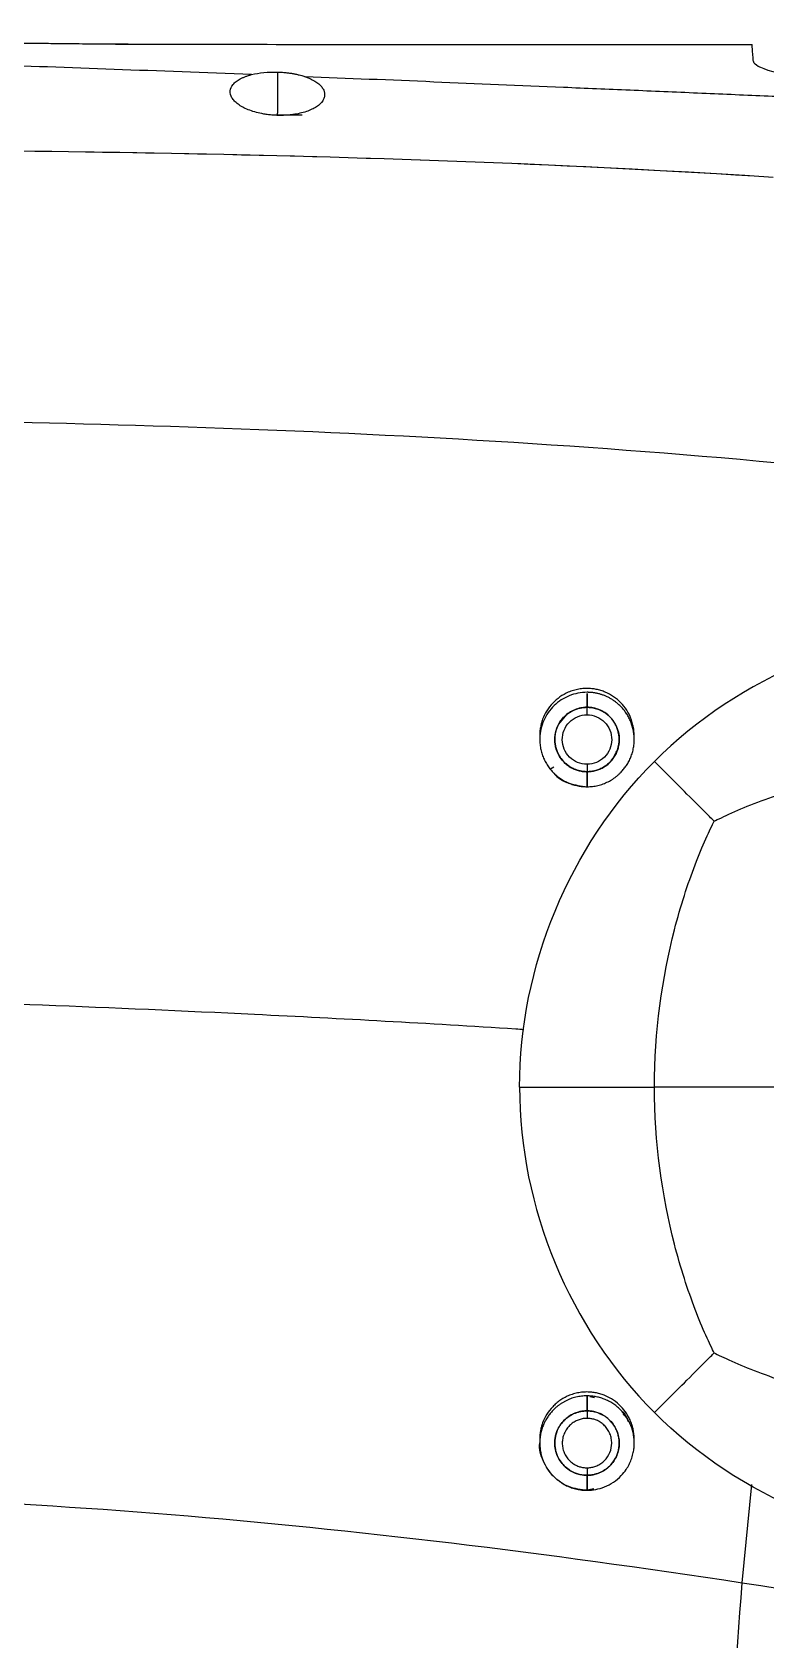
# Model space of a CAD drawing. Header units: millimetres. Extents: x 0 to 1189, y 0 to 841.
# Drawn here: x 565.5 to 589.9, y 611.4 to 665 of the extents above; entities that cross this region are included whole.
import ezdxf

# ---------------------------------------------------------------- set-up
doc = ezdxf.new("R2010")
doc.units = ezdxf.units.MM

msp = doc.modelspace()

# ---------------------------------------------------------------- linework, layer by layer
at = {"color": 7, "linetype": 'Continuous', "lineweight": 25}
for p, q in [((568.629, 664.646), (568.66, 664.646)), ((573.64, 662.282), (573.517, 662.282)), ((573.64, 662.255), (573.64, 662.348)), ((573.64, 662.282), (573.64, 662.273)), ((573.64, 662.282), (573.64, 662.273)), ((583.967, 642.522), (583.967, 642.978)), ((583.967, 642.978), (583.967, 642.522)), ((583.087, 642.021), (583.304, 642.294)), ((583.967, 642.272), (583.967, 642.522)), ((583.059, 642.024), (583.059, 642.024)), ((584.784, 641.564), (584.784, 641.564)), ((584.903, 641.976), (584.903, 641.976)), ((582.892, 641.447), (582.892, 641.447)), ((583.146, 641.532), (583.146, 641.532)), ((583.236, 641.064), (583.236, 641.064)), ((584.779, 641.303), (584.779, 641.303)), ((582.865, 640.523), (582.752, 640.457)), ((583.967, 640.622), (583.967, 640.372)), ((583.967, 639.872), (583.967, 640.372)), ((583.967, 640.372), (583.967, 639.872)), ((584.09, 640.38), (583.968, 640.365)), ((583.967, 619.548), (583.967, 619.047)), ((583.967, 619.547), (583.967, 619.547)), ((583.967, 619.047), (583.967, 618.797)), ((584.121, 619.037), (583.968, 619.055)), ((584.06, 619.529), (584.217, 619.498)), ((583.043, 618.522), (583.043, 618.522)), ((583.108, 618.619), (583.108, 618.619)), ((584.629, 618.819), (584.629, 618.819)), ((585.162, 618.964), (585.216, 618.883)), ((585.18, 618.976), (585.18, 618.976)), ((583.178, 618.215), (583.178, 618.215)), ((583.146, 617.89), (583.146, 617.89)), ((585.541, 617.915), (585.541, 617.916)), ((583.234, 617.186), (583.234, 617.186)), ((583.967, 617.147), (583.967, 616.897)), ((583.967, 616.897), (583.967, 616.397)), ((584.031, 616.899), (584.031, 616.899)), ((584.19, 616.442), (583.967, 616.397)), ((584.191, 616.44), (583.967, 616.397)), ((584.195, 616.414), (584.195, 616.414))]:
    msp.add_line(p, q, dxfattribs=at)
at = {"color": 8, "linetype": 'Continuous', "lineweight": 25}
for p, q in [((573.64, 663.718), (573.64, 662.349)), ((589.145, 613.311), (589.468, 616.588))]:
    msp.add_line(p, q, dxfattribs=at)
at = {"color": 7, "linetype": 'Continuous', "lineweight": 25, "flags": 128}
for points in [[(568.237, 664.646), (572.796, 664.643), (581.063, 664.638), (589.472, 664.634)], [(583.967, 619.047), (583.967, 619.327), (583.967, 619.547)], [(584.545, 618.879), (584.545, 618.879), (584.545, 618.879)], [(583.967, 616.397), (583.967, 616.677), (583.967, 616.897)]]:
    msp.add_lwpolyline(points, dxfattribs=at)
at = {"color": 8, "linetype": 'Continuous', "lineweight": 25, "flags": 128}
msp.add_lwpolyline([(582.892, 641.447), (582.892, 641.447), (582.892, 641.447)], dxfattribs=at)
at = {"color": 7, "linetype": 'Continuous', "lineweight": 25}
for points, knots in [([(568.66, 664.646), (568.382, 664.647), (567.862, 664.648), (567.085, 664.654), (566.373, 664.661), (565.723, 664.669), (565.136, 664.676), (564.638, 664.683), (564.227, 664.689), (563.738, 664.696), (562.903, 664.709), (561.607, 664.729), (559.986, 664.755), (558.103, 664.785), (556.095, 664.819), (554.604, 664.845), (553.695, 664.86), (553.396, 664.865), (553.152, 664.87), (552.888, 664.876), (552.441, 664.889), (551.709, 664.908), (550.682, 664.928), (549.702, 664.944), (548.496, 664.961), (546.9, 664.982), (544.709, 665.007), (542.169, 665.031), (540.36, 665.043), (539.434, 665.049)], [0, 0, 0, 0, 0.087227, 0.162839, 0.226517, 0.278626, 0.319948, 0.351467, 0.369301, 0.383263, 0.412778, 0.447584, 0.488575, 0.535773, 0.585328, 0.635811, 0.644295, 0.652217, 0.656992, 0.664676, 0.674274, 0.709751, 0.737656, 0.76075, 0.781538, 0.821749, 0.873031, 0.935088, 1, 1, 1, 1]), ([(568.66, 664.646), (569.103, 664.646), (572.755, 664.643), (579.693, 664.639), (586.187, 664.636), (589.472, 664.634)], [0, 0, 0, 0, 0.063899, 0.526425, 1, 1, 1, 1]), ([(591.99, 663.337), (589.626, 663.758), (589.527, 663.959), (589.513, 664.116), (589.513, 664.121), (589.513, 664.122), (589.513, 664.122), (589.513, 664.122), (589.513, 664.122), (589.513, 664.123), (589.512, 664.125), (589.512, 664.131), (589.511, 664.146), (589.508, 664.178), (589.503, 664.239), (589.489, 664.414), (589.48, 664.536), (589.472, 664.634)], [0, 0, 0, 0, 0.25, 0.257813, 0.258789, 0.258789, 0.259033, 0.259033, 0.259277, 0.259766, 0.261719, 0.265625, 0.28125, 0.3125, 0.375, 0.5, 1, 1, 1, 1]), ([(572.779, 663.632), (569.644, 663.755), (566.677, 663.864), (560.923, 664.061), (558.129, 664.149), (555.192, 664.231), (554.707, 664.245), (554.189, 664.259), (553.987, 664.264), (553.942, 664.265), (553.935, 664.266), (553.931, 664.266), (553.929, 664.266), (553.922, 664.266), (553.906, 664.266), (553.852, 664.268), (553.487, 664.277), (552.513, 664.303), (550.394, 664.354), (546.379, 664.438), (543.221, 664.484), (539.079, 664.531), (537.044, 664.547), (532.859, 664.573), (529.636, 664.585), (525.78, 664.595), (524.065, 664.598), (523.57, 664.599), (523.381, 664.6), (523.349, 664.6), (523.336, 664.6), (523.332, 664.6), (523.33, 664.6), (523.315, 664.6), (523.226, 664.6), (522.975, 664.601), (521.443, 664.604), (518.582, 664.609), (515.756, 664.613), (512.897, 664.617), (511.453, 664.619), (508.53, 664.621), (507.051, 664.621), (504.801, 664.621), (504.045, 664.621), (502.524, 664.62), (500.993, 664.618), (499.463, 664.616), (497.944, 664.614), (497.19, 664.612), (495.685, 664.609), (494.934, 664.607), (493.802, 664.603), (493.424, 664.602), (492.665, 664.599), (491.524, 664.595), (490.017, 664.589), (488.935, 664.583), (488.23, 664.58), (487.886, 664.578), (486.191, 664.568), (484.892, 664.56), (483.118, 664.548)], [0, 0, 0, 0, 0.0625, 0.0625, 0.125, 0.125, 0.132813, 0.136719, 0.137695, 0.137817, 0.137817, 0.137878, 0.137878, 0.137939, 0.138184, 0.138672, 0.140625, 0.15625, 0.1875, 0.25, 0.375, 0.375, 0.5, 0.5, 0.625, 0.6875, 0.703125, 0.710937, 0.711914, 0.712402, 0.712524, 0.712524, 0.712646, 0.712646, 0.712891, 0.714844, 0.71875, 0.75, 0.78125, 0.78125, 0.8125, 0.8125, 0.84375, 0.84375, 0.859375, 0.859375, 0.875, 0.890625, 0.890625, 0.90625, 0.90625, 0.921875, 0.921875, 0.929687, 0.929687, 0.9375, 0.953125, 0.960937, 0.960937, 0.96875, 0.96875, 1, 1, 1, 1]), ([(573.64, 662.273), (573.615, 662.274), (573.564, 662.276), (573.488, 662.281), (573.413, 662.287), (573.338, 662.295), (573.263, 662.305), (573.19, 662.317), (573.059, 662.341), (572.876, 662.386), (572.662, 662.459), (572.475, 662.547), (572.322, 662.644), (572.202, 662.75), (572.09, 662.897), (572.041, 663.088), (572.119, 663.272), (572.257, 663.404), (572.373, 663.479), (572.483, 663.532), (572.573, 663.569), (572.672, 663.603), (572.743, 663.622), (572.779, 663.632)], [0, 0, 0, 0, 0.017871, 0.035685, 0.053489, 0.071328, 0.089243, 0.107271, 0.125442, 0.187058, 0.250755, 0.311952, 0.37506, 0.437208, 0.499791, 0.625221, 0.750204, 0.813648, 0.875234, 0.906355, 0.937507, 0.968562, 1, 1, 1, 1]), ([(572.779, 663.632), (572.905, 663.664), (573.043, 663.688), (573.335, 663.717), (573.487, 663.722), (573.64, 663.718)], [0, 0, 0, 0, 0.5, 0.5, 1, 1, 1, 1]), ([(573.64, 663.718), (573.668, 663.717), (573.725, 663.715), (573.809, 663.71), (573.906, 663.702), (574.016, 663.69), (574.135, 663.672), (574.252, 663.65), (574.359, 663.625), (574.468, 663.596), (574.535, 663.573), (574.572, 663.561)], [0, 0, 0, 0, 0.083303, 0.166677, 0.25034, 0.374089, 0.500631, 0.621186, 0.750328, 0.859771, 1, 1, 1, 1]), ([(574.572, 663.561), (574.597, 663.552), (574.63, 663.54), (574.694, 663.515), (574.793, 663.471), (574.925, 663.397), (575.052, 663.3), (575.128, 663.214), (575.172, 663.143), (575.204, 663.07), (575.221, 662.978), (575.206, 662.867), (575.139, 662.723), (575, 662.588), (574.795, 662.473), (574.61, 662.398), (574.396, 662.338), (574.197, 662.303), (574.03, 662.284), (573.902, 662.275), (573.772, 662.271), (573.684, 662.272), (573.64, 662.273)], [0, 0, 0, 0, 0.022991, 0.03132, 0.062542, 0.124866, 0.187316, 0.249959, 0.281274, 0.312593, 0.37532, 0.438028, 0.500683, 0.625039, 0.686718, 0.749189, 0.811837, 0.874498, 0.905836, 0.937272, 0.968609, 1, 1, 1, 1]), ([(591.99, 662.825), (591.641, 662.84), (591.294, 662.855), (590.592, 662.885), (590.236, 662.901), (589.149, 662.948), (587.662, 663.012), (586.151, 663.077), (584.654, 663.141), (583.916, 663.172), (581.726, 663.266), (580.293, 663.326), (577.419, 663.446), (575.982, 663.505), (574.572, 663.561)], [0, 0, 0, 0, 0.0625, 0.0625, 0.125, 0.125, 0.25, 0.375, 0.375, 0.5, 0.5, 0.75, 0.75, 1, 1, 1, 1]), ([(574.464, 662.282), (574.375, 662.282), (574.13, 662.282), (573.831, 662.282), (573.64, 662.282)], [0, 0, 0, 0, 0.36047, 1, 1, 1, 1]), ([(492.557, 661.836), (500.965, 661.769), (511.475, 661.686), (521.032, 661.583), (523.828, 661.55), (524.747, 661.539), (526.562, 661.516), (531.04, 661.458), (538.711, 661.347), (546.631, 661.247), (551.42, 661.204), (553.373, 661.188), (554.369, 661.18), (557.414, 661.159), (567.938, 661.088), (580.082, 660.871), (590.176, 660.212)], [0, 0, 0, 0, 0.25, 0.3125, 0.3125, 0.34375, 0.34375, 0.375, 0.5, 0.625, 0.65625, 0.65625, 0.6875, 0.6875, 0.75, 1, 1, 1, 1]), ([(583.965, 643.151), (583.934, 643.151), (583.873, 643.15), (583.782, 643.141), (583.691, 643.128), (583.603, 643.11), (583.515, 643.087), (583.428, 643.058), (583.273, 642.996), (583.058, 642.878), (582.815, 642.668), (582.618, 642.414), (582.501, 642.173), (582.437, 641.969), (582.405, 641.813), (582.388, 641.654), (582.391, 641.548), (582.392, 641.494)], [0, 0, 0, 0, 0.036205, 0.072057, 0.107673, 0.143174, 0.17868, 0.214313, 0.250193, 0.375244, 0.5, 0.624874, 0.749916, 0.812835, 0.875051, 0.93722, 1, 1, 1, 1]), ([(583.967, 643.022), (583.764, 643.022), (583.562, 642.983), (583.187, 642.831), (583.015, 642.718), (582.725, 642.437), (582.607, 642.268), (582.444, 641.897), (582.398, 641.696), (582.392, 641.494)], [0, 0, 0, 0, 0.25, 0.25, 0.5, 0.5, 0.75, 0.75, 1, 1, 1, 1]), ([(585.54, 641.531), (585.54, 641.561), (585.541, 641.621), (585.535, 641.711), (585.525, 641.8), (585.51, 641.888), (585.49, 641.975), (585.464, 642.062), (585.409, 642.218), (585.3, 642.434), (585.103, 642.681), (584.861, 642.885), (584.628, 643.011), (584.431, 643.084), (584.278, 643.123), (584.123, 643.147), (584.018, 643.15), (583.965, 643.151)], [0, 0, 0, 0, 0.035964, 0.071653, 0.107184, 0.142675, 0.178247, 0.214017, 0.250102, 0.375278, 0.500047, 0.624622, 0.749853, 0.812857, 0.875119, 0.937284, 1, 1, 1, 1]), ([(585.54, 641.531), (585.538, 641.558), (585.534, 641.613), (585.523, 641.694), (585.508, 641.774), (585.49, 641.851), (585.468, 641.927), (585.442, 642), (585.414, 642.07), (585.383, 642.138), (585.349, 642.203), (585.313, 642.266), (585.275, 642.326), (585.234, 642.383), (585.192, 642.438), (585.149, 642.489), (585.104, 642.538), (585.058, 642.584), (585.01, 642.628), (584.963, 642.668), (584.914, 642.706), (584.865, 642.742), (584.816, 642.774), (584.767, 642.805), (584.717, 642.833), (584.668, 642.858), (584.619, 642.882), (584.57, 642.903), (584.522, 642.922), (584.474, 642.939), (584.427, 642.954), (584.38, 642.968), (584.334, 642.979), (584.289, 642.989), (584.246, 642.998), (584.203, 643.005), (584.161, 643.011), (584.12, 643.015), (584.08, 643.019), (584.041, 643.021), (584.003, 643.022), (583.979, 643.022), (583.967, 643.022)], [0, 0, 0, 0, 0.034784, 0.069067, 0.102848, 0.136127, 0.168904, 0.20118, 0.232954, 0.264226, 0.294997, 0.325265, 0.355032, 0.384298, 0.413061, 0.441323, 0.469082, 0.496341, 0.523097, 0.549351, 0.575104, 0.600355, 0.625104, 0.649352, 0.673098, 0.696341, 0.719083, 0.741324, 0.763062, 0.784299, 0.805034, 0.825267, 0.844998, 0.864228, 0.882956, 0.901181, 0.918906, 0.936128, 0.952849, 0.969068, 0.984785, 1, 1, 1, 1]), ([(583.186, 642.187), (583.087, 642.082), (583.011, 641.958), (582.913, 641.702), (582.892, 641.57), (582.892, 641.447)], [0, 0, 0, 0, 0.5, 0.5, 1, 1, 1, 1]), ([(583.186, 642.187), (583.087, 642.082), (583.011, 641.958), (582.913, 641.702), (582.892, 641.57), (582.892, 641.447)], [0, 0, 0, 0, 0.5, 0.5, 1, 1, 1, 1]), ([(583.075, 642.047), (583.088, 642.067), (583.116, 642.107), (583.163, 642.162), (583.212, 642.215), (583.265, 642.263), (583.32, 642.307), (583.377, 642.347), (583.436, 642.383), (583.495, 642.414), (583.556, 642.441), (583.616, 642.464), (583.677, 642.483), (583.737, 642.498), (583.796, 642.509), (583.854, 642.517), (583.911, 642.522), (583.948, 642.522), (583.967, 642.522)], [0, 0, 0, 0, 0.069152, 0.138024, 0.206457, 0.274296, 0.341394, 0.407613, 0.472828, 0.536925, 0.599801, 0.66137, 0.721555, 0.780295, 0.837541, 0.893256, 0.947414, 1, 1, 1, 1]), ([(583.967, 640.622), (583.749, 640.622), (583.541, 640.708), (583.232, 641.014), (583.144, 641.221), (583.141, 641.547), (583.161, 641.656), (583.242, 641.856), (583.303, 641.95), (583.456, 642.104), (583.548, 642.167), (583.749, 642.251), (583.857, 642.272), (583.967, 642.272)], [0, 0, 0, 0, 0.25, 0.25, 0.5, 0.5, 0.625, 0.625, 0.75, 0.75, 0.875, 0.875, 1, 1, 1, 1]), ([(583.967, 642.522), (583.957, 642.522), (583.941, 642.522), (583.921, 642.522), (583.891, 642.52), (583.836, 642.515), (583.717, 642.497), (583.487, 642.427), (583.297, 642.302), (583.193, 642.194), (583.186, 642.187)], [0, 0, 0, 0, 0.034785, 0.052154, 0.069509, 0.138792, 0.242419, 0.483535, 0.965305, 1, 1, 1, 1]), ([(585.042, 641.447), (585.041, 641.469), (585.04, 641.537), (585.022, 641.678), (584.965, 641.868), (584.861, 642.056), (584.724, 642.219), (584.565, 642.349), (584.378, 642.448), (584.211, 642.498), (584.09, 642.516), (584.028, 642.521), (583.993, 642.522), (583.976, 642.522), (583.967, 642.522)], [0, 0, 0, 0, 0.038402, 0.120803, 0.252035, 0.388029, 0.500859, 0.628811, 0.750672, 0.875291, 0.93734, 0.968558, 0.984246, 1, 1, 1, 1]), ([(585.042, 641.447), (585.042, 641.574), (585.019, 641.711), (584.914, 641.976), (584.832, 642.103), (584.622, 642.313), (584.495, 642.395), (584.296, 642.473), (584.229, 642.492), (584.129, 642.511), (584.096, 642.515), (584.047, 642.52), (584.031, 642.521), (583.999, 642.522), (583.983, 642.522), (583.967, 642.522)], [0, 0, 0, 0, 0.25, 0.25, 0.5, 0.5, 0.75, 0.75, 0.875, 0.875, 0.9375, 0.9375, 0.96875, 0.96875, 1, 1, 1, 1]), ([(583.967, 642.522), (583.992, 642.522), (584.043, 642.521), (584.121, 642.512), (584.202, 642.498), (584.284, 642.476), (584.367, 642.447), (584.45, 642.409), (584.531, 642.364), (584.61, 642.31), (584.686, 642.249), (584.756, 642.179), (584.821, 642.103), (584.879, 642.02), (584.911, 641.961), (584.927, 641.931)], [0, 0, 0, 0, 0.063579, 0.129869, 0.198834, 0.270405, 0.344472, 0.420886, 0.499451, 0.579929, 0.66204, 0.745466, 0.829854, 0.914829, 1, 1, 1, 1]), ([(583.967, 642.272), (584.076, 642.272), (584.184, 642.251), (584.384, 642.167), (584.477, 642.105), (584.629, 641.951), (584.69, 641.859), (584.772, 641.656), (584.793, 641.547), (584.789, 641.221), (584.701, 641.014), (584.392, 640.708), (584.184, 640.622), (583.967, 640.622)], [0, 0, 0, 0, 0.125, 0.125, 0.25, 0.25, 0.375, 0.375, 0.5, 0.5, 0.75, 0.75, 1, 1, 1, 1]), ([(582.892, 641.447), (582.892, 641.544), (582.905, 641.647), (582.965, 641.852), (583.012, 641.954), (583.075, 642.047)], [0, 0, 0, 0, 0.5, 0.5, 1, 1, 1, 1]), ([(582.392, 641.494), (582.392, 641.465), (582.391, 641.408), (582.396, 641.322), (582.405, 641.237), (582.419, 641.152), (582.437, 641.069), (582.46, 640.987), (582.486, 640.907), (582.517, 640.829), (582.552, 640.753), (582.591, 640.679), (582.633, 640.608), (582.679, 640.539), (582.728, 640.473), (582.781, 640.41), (582.836, 640.35), (582.894, 640.293), (582.955, 640.239), (583.018, 640.189), (583.084, 640.143), (583.151, 640.099), (583.22, 640.06), (583.291, 640.024), (583.363, 639.992), (583.436, 639.964), (583.511, 639.939), (583.586, 639.919), (583.662, 639.902), (583.738, 639.889), (583.814, 639.879), (583.89, 639.874), (583.941, 639.873), (583.967, 639.872)], [0, 0, 0, 0, 0.034283, 0.068431, 0.102444, 0.136323, 0.170066, 0.203674, 0.237147, 0.270484, 0.303687, 0.336755, 0.369688, 0.402486, 0.435149, 0.467677, 0.50007, 0.532328, 0.56445, 0.596438, 0.628291, 0.660009, 0.691592, 0.72304, 0.754353, 0.785532, 0.816575, 0.847483, 0.878256, 0.908895, 0.939398, 0.969766, 1, 1, 1, 1]), ([(582.892, 641.447), (582.892, 641.425), (582.893, 641.38), (582.9, 641.312), (582.91, 641.243), (582.926, 641.174), (582.947, 641.104), (582.988, 640.994), (583.066, 640.847), (583.187, 640.7), (583.314, 640.589), (583.436, 640.509), (583.565, 640.447), (583.699, 640.403), (583.833, 640.377), (583.923, 640.374), (583.967, 640.372)], [0, 0, 0, 0, 0.0395102, 0.0799692, 0.121327, 0.1635241, 0.206491, 0.2501489, 0.3729392, 0.4999466, 0.5863595, 0.6725174, 0.7576393, 0.8409993, 0.9219608, 1, 1, 1, 1]), ([(582.892, 641.447), (582.892, 641.321), (582.915, 641.184), (583.02, 640.919), (583.102, 640.792), (583.312, 640.582), (583.439, 640.5), (583.703, 640.396), (583.84, 640.372), (583.967, 640.372)], [0, 0, 0, 0, 0.25, 0.25, 0.5, 0.5, 0.75, 0.75, 1, 1, 1, 1]), ([(583.967, 640.372), (583.944, 640.373), (583.897, 640.374), (583.82, 640.382), (583.733, 640.397), (583.637, 640.423), (583.533, 640.462), (583.423, 640.517), (583.311, 640.592), (583.189, 640.698), (583.074, 640.838), (582.983, 641.003), (582.926, 641.163), (582.897, 641.31), (582.893, 641.404), (582.892, 641.447)], [0, 0, 0, 0, 0.039544, 0.085212, 0.137321, 0.19615, 0.261895, 0.334614, 0.414169, 0.500164, 0.621888, 0.733389, 0.833637, 0.922399, 1, 1, 1, 1]), ([(583.967, 639.872), (583.997, 639.873), (584.058, 639.874), (584.149, 639.882), (584.239, 639.895), (584.329, 639.914), (584.417, 639.937), (584.504, 639.966), (584.589, 640), (584.672, 640.038), (584.752, 640.081), (584.83, 640.129), (584.905, 640.181), (584.977, 640.238), (585.045, 640.298), (585.121, 640.374), (585.203, 640.469), (585.288, 640.586), (585.365, 640.717), (585.431, 640.859), (585.484, 641.013), (585.521, 641.178), (585.543, 641.352), (585.541, 641.47), (585.54, 641.531)], [0, 0, 0, 0, 0.035712, 0.071424, 0.107134, 0.142844, 0.178553, 0.214261, 0.249969, 0.285676, 0.321382, 0.357088, 0.392792, 0.428496, 0.4642, 0.499902, 0.554314, 0.61104, 0.670081, 0.731436, 0.795106, 0.86109, 0.929388, 1, 1, 1, 1]), ([(583.967, 640.372), (583.99, 640.373), (584.037, 640.374), (584.108, 640.381), (584.181, 640.393), (584.254, 640.411), (584.326, 640.433), (584.399, 640.462), (584.469, 640.496), (584.538, 640.536), (584.605, 640.581), (584.668, 640.632), (584.755, 640.712), (584.863, 640.841), (584.966, 641.031), (585.022, 641.22), (585.04, 641.36), (585.041, 641.427), (585.042, 641.447)], [0, 0, 0, 0, 0.041383, 0.083824, 0.127268, 0.171645, 0.216876, 0.262868, 0.309517, 0.356711, 0.404328, 0.452239, 0.50031, 0.613777, 0.7501, 0.881565, 0.963218, 1, 1, 1, 1]), ([(585.042, 641.447), (585.041, 641.424), (585.04, 641.377), (585.033, 641.305), (585.021, 641.233), (585.003, 641.16), (584.981, 641.087), (584.952, 641.015), (584.918, 640.944), (584.878, 640.875), (584.833, 640.809), (584.783, 640.746), (584.717, 640.675), (584.631, 640.599), (584.519, 640.522), (584.394, 640.458), (584.258, 640.409), (584.114, 640.378), (584.016, 640.374), (583.967, 640.372)], [0, 0, 0, 0, 0.0414726, 0.0839869, 0.1274846, 0.1718955, 0.2171373, 0.2631165, 0.309729, 0.3568607, 0.4043896, 0.4521871, 0.5001201, 0.5762597, 0.6564483, 0.7399085, 0.825701, 0.9127688, 1, 1, 1, 1]), ([(583.967, 640.372), (584.118, 640.392), (584.433, 640.432), (584.786, 640.698), (584.899, 640.935), (584.942, 641.024)], [0, 0, 0, 0, 0.36595, 0.761596, 1, 1, 1, 1]), ([(583.596, 640.443), (583.587, 640.445), (583.461, 640.467), (583.361, 640.561), (583.267, 640.648)], [0, 0, 0, 0, 0.065122, 1, 1, 1, 1]), ([(588.209, 638.722), (588.151, 638.78), (587.942, 638.989), (587.45, 639.481), (586.607, 640.324), (586.216, 640.715), (586.216, 640.715)], [0, 0, 0, 0, 0.125, 0.25, 0.5, 1, 1, 1, 1]), ([(588.209, 638.722), (588.325, 638.78), (588.757, 638.989), (589.929, 639.481), (592.511, 640.324), (595.252, 640.715), (597.079, 640.715)], [0, 0, 0, 0, 0.125, 0.25, 0.5, 1, 1, 1, 1]), ([(582.853, 640.337), (582.855, 640.334), (582.97, 640.162), (583.365, 639.952), (583.766, 639.899), (583.967, 639.872)], [0, 0, 0, 0, 0.007942, 0.503913, 1, 1, 1, 1]), ([(586.216, 629.852), (586.216, 631.679), (586.607, 634.42), (587.45, 637.002), (587.942, 638.174), (588.151, 638.606), (588.209, 638.722)], [0, 0, 0, 0, 0.5, 0.75, 0.875, 1, 1, 1, 1]), ([(588.209, 620.983), (588.151, 621.099), (587.942, 621.53), (587.45, 622.703), (586.607, 625.285), (586.216, 628.025), (586.216, 629.852)], [0, 0, 0, 0, 0.125, 0.25, 0.5, 1, 1, 1, 1]), ([(586.216, 618.989), (586.216, 618.989), (586.607, 619.38), (587.45, 620.224), (587.942, 620.715), (588.151, 620.925), (588.209, 620.983)], [0, 0, 0, 0, 0.5, 0.75, 0.875, 1, 1, 1, 1]), ([(588.209, 620.983), (588.325, 620.925), (588.757, 620.715), (589.929, 620.224), (592.511, 619.38), (595.252, 618.989), (597.079, 618.989)], [0, 0, 0, 0, 0.125, 0.25, 0.5, 1, 1, 1, 1]), ([(583.965, 619.677), (583.934, 619.676), (583.872, 619.675), (583.781, 619.667), (583.69, 619.654), (583.601, 619.636), (583.514, 619.612), (583.427, 619.583), (583.322, 619.541), (583.199, 619.48), (583.063, 619.396), (582.936, 619.298), (582.782, 619.151), (582.618, 618.939), (582.501, 618.698), (582.437, 618.495), (582.406, 618.338), (582.389, 618.179), (582.391, 618.073), (582.392, 618.02)], [0, 0, 0, 0, 0.036436, 0.072437, 0.108123, 0.143612, 0.179027, 0.214488, 0.250116, 0.312492, 0.375171, 0.437685, 0.500152, 0.625075, 0.749967, 0.812592, 0.875005, 0.937607, 1, 1, 1, 1]), ([(585.54, 618.056), (585.54, 618.082), (585.541, 618.134), (585.537, 618.212), (585.529, 618.291), (585.514, 618.395), (585.485, 618.523), (585.436, 618.673), (585.372, 618.817), (585.267, 618.999), (585.103, 619.206), (584.861, 619.409), (584.629, 619.537), (584.432, 619.61), (584.279, 619.648), (584.123, 619.673), (584.018, 619.676), (583.965, 619.677)], [0, 0, 0, 0, 0.031149, 0.062324, 0.093602, 0.125063, 0.1877, 0.250102, 0.312707, 0.375171, 0.500092, 0.624931, 0.749766, 0.812391, 0.874909, 0.937446, 1, 1, 1, 1]), ([(583.967, 619.547), (583.936, 619.547), (583.874, 619.546), (583.782, 619.537), (583.69, 619.524), (583.599, 619.505), (583.509, 619.481), (583.421, 619.451), (583.334, 619.416), (583.25, 619.376), (583.168, 619.331), (583.088, 619.281), (583.012, 619.226), (582.938, 619.167), (582.86, 619.095), (582.778, 619.008), (582.693, 618.903), (582.614, 618.784), (582.544, 618.653), (582.484, 618.511), (582.436, 618.356), (582.403, 618.192), (582.396, 618.078), (582.392, 618.02)], [0, 0, 0, 0, 0.038055, 0.076178, 0.114368, 0.152627, 0.190953, 0.229348, 0.267811, 0.306343, 0.344944, 0.383615, 0.422355, 0.461165, 0.500046, 0.553218, 0.609052, 0.667551, 0.728712, 0.792538, 0.859028, 0.928182, 1, 1, 1, 1]), ([(582.892, 617.972), (582.892, 617.996), (582.893, 618.044), (582.9, 618.114), (582.912, 618.184), (582.928, 618.253), (582.949, 618.321), (582.991, 618.43), (583.068, 618.576), (583.203, 618.739), (583.367, 618.873), (583.523, 618.956), (583.655, 619.003), (583.757, 619.028), (583.861, 619.045), (583.932, 619.047), (583.967, 619.047)], [0, 0, 0, 0, 0.042342, 0.084322, 0.126125, 0.167937, 0.209943, 0.252328, 0.376504, 0.500838, 0.626051, 0.750596, 0.812674, 0.874905, 0.93741, 1, 1, 1, 1]), ([(583.967, 619.047), (583.944, 619.047), (583.899, 619.046), (583.832, 619.04), (583.766, 619.029), (583.7, 619.015), (583.603, 618.987), (583.478, 618.935), (583.334, 618.847), (583.206, 618.738), (583.108, 618.624), (583.036, 618.515), (582.984, 618.415), (582.959, 618.345), (582.946, 618.31)], [0, 0, 0, 0, 0.050196, 0.100115, 0.149954, 0.199912, 0.250185, 0.375035, 0.50012, 0.624923, 0.750003, 0.833423, 0.916451, 1, 1, 1, 1]), ([(585.54, 618.056), (585.538, 618.085), (585.534, 618.143), (585.522, 618.23), (585.505, 618.316), (585.484, 618.4), (585.458, 618.483), (585.428, 618.563), (585.394, 618.642), (585.355, 618.718), (585.313, 618.791), (585.267, 618.862), (585.218, 618.93), (585.165, 618.996), (585.11, 619.057), (585.051, 619.116), (584.99, 619.171), (584.926, 619.223), (584.86, 619.271), (584.791, 619.315), (584.722, 619.355), (584.65, 619.392), (584.577, 619.425), (584.503, 619.454), (584.427, 619.479), (584.351, 619.5), (584.275, 619.517), (584.198, 619.531), (584.121, 619.54), (584.044, 619.546), (583.992, 619.547), (583.967, 619.547)], [0, 0, 0, 0, 0.036849, 0.073529, 0.110038, 0.146377, 0.182546, 0.218545, 0.254375, 0.290035, 0.325526, 0.360848, 0.396, 0.430984, 0.465799, 0.500445, 0.534922, 0.569232, 0.603373, 0.637346, 0.671151, 0.704788, 0.738257, 0.771559, 0.804694, 0.837662, 0.870463, 0.903097, 0.935564, 0.967865, 1, 1, 1, 1]), ([(585.038, 618.064), (585.036, 618.086), (585.031, 618.13), (585.019, 618.195), (585.004, 618.259), (584.984, 618.322), (584.961, 618.384), (584.915, 618.485), (584.834, 618.618), (584.7, 618.766), (584.541, 618.889), (584.381, 618.969), (584.232, 619.017), (584.101, 619.043), (584.012, 619.046), (583.967, 619.047)], [0, 0, 0, 0, 0.041727, 0.083152, 0.124437, 0.165739, 0.207222, 0.249041, 0.373275, 0.49778, 0.623068, 0.748763, 0.832495, 0.915802, 1, 1, 1, 1]), ([(583.967, 619.047), (583.991, 619.047), (584.038, 619.046), (584.109, 619.039), (584.179, 619.027), (584.248, 619.011), (584.316, 618.99), (584.393, 618.961), (584.479, 618.92), (584.6, 618.846), (584.737, 618.732), (584.871, 618.567), (584.969, 618.379), (585.03, 618.175), (585.049, 617.964), (585.027, 617.754), (584.963, 617.552), (584.863, 617.367), (584.728, 617.205), (584.565, 617.071), (584.41, 616.989), (584.278, 616.942), (584.176, 616.917), (584.072, 616.9), (584.002, 616.898), (583.967, 616.897)], [0, 0, 0, 0, 0.021197, 0.042217, 0.063152, 0.084096, 0.105143, 0.126386, 0.157916, 0.189525, 0.252637, 0.315023, 0.377492, 0.439762, 0.502769, 0.564833, 0.626978, 0.689084, 0.751271, 0.813363, 0.875535, 0.906465, 0.937468, 0.96871, 1, 1, 1, 1]), ([(585.084, 619.081), (585.086, 619.08), (585.214, 618.993), (585.278, 618.842), (585.342, 618.693)], [0, 0, 0, 0, 0.012891, 1, 1, 1, 1]), ([(583.967, 618.797), (583.945, 618.797), (583.902, 618.796), (583.836, 618.788), (583.768, 618.774), (583.7, 618.754), (583.633, 618.728), (583.566, 618.695), (583.502, 618.655), (583.44, 618.609), (583.367, 618.543), (583.281, 618.44), (583.2, 618.294), (583.152, 618.131), (583.137, 617.97), (583.152, 617.812), (583.198, 617.658), (583.275, 617.513), (583.372, 617.394), (583.482, 617.301), (583.597, 617.231), (583.719, 617.182), (583.843, 617.153), (583.926, 617.149), (583.967, 617.147)], [0, 0, 0, 0, 0.024772, 0.050443, 0.076971, 0.104303, 0.132369, 0.161085, 0.190351, 0.220056, 0.250075, 0.304494, 0.374548, 0.441765, 0.500626, 0.560864, 0.624785, 0.685938, 0.748962, 0.801124, 0.852935, 0.903728, 0.952909, 1, 1, 1, 1]), ([(583.967, 617.147), (583.988, 617.148), (584.031, 617.149), (584.097, 617.157), (584.164, 617.17), (584.231, 617.19), (584.299, 617.216), (584.365, 617.249), (584.429, 617.288), (584.491, 617.334), (584.611, 617.442), (584.748, 617.647), (584.801, 617.916), (584.783, 618.127), (584.737, 618.284), (584.66, 618.429), (584.56, 618.553), (584.444, 618.651), (584.32, 618.723), (584.196, 618.768), (584.079, 618.794), (584.003, 618.797), (583.967, 618.798)], [0, 0, 0, 0, 0.024615, 0.050132, 0.076514, 0.103709, 0.131649, 0.160253, 0.189423, 0.219051, 0.249013, 0.377498, 0.49643, 0.558602, 0.622007, 0.685263, 0.746971, 0.805903, 0.86112, 0.912021, 0.958322, 1, 1, 1, 1]), ([(583.967, 616.397), (583.76, 616.421), (583.346, 616.469), (582.816, 616.837), (582.491, 617.354), (582.352, 617.775), (582.392, 617.977), (582.393, 617.978)], [0, 0, 0, 0, 0.250736, 0.501422, 0.749645, 0.997875, 1, 1, 1, 1]), ([(582.392, 618.02), (582.392, 617.996), (582.391, 617.938), (582.396, 617.832), (582.414, 617.692), (582.448, 617.544), (582.518, 617.339), (582.636, 617.11), (582.808, 616.896), (582.973, 616.746), (583.125, 616.637), (583.286, 616.548), (583.453, 616.48), (583.624, 616.432), (583.795, 616.403), (583.91, 616.399), (583.967, 616.397)], [0, 0, 0, 0, 0.0280111, 0.070035, 0.1260663, 0.1958945, 0.2505733, 0.3842483, 0.5000856, 0.5754278, 0.6494543, 0.7221691, 0.7935764, 0.8636808, 0.932487, 1, 1, 1, 1]), ([(582.946, 618.31), (582.939, 618.288), (582.926, 618.244), (582.911, 618.177), (582.9, 618.11), (582.893, 618.042), (582.892, 617.996), (582.892, 617.973)], [0, 0, 0, 0, 0.199713, 0.398749, 0.59793, 0.798078, 1, 1, 1, 1]), ([(582.892, 617.973), (582.892, 617.949), (582.893, 617.902), (582.9, 617.833), (582.911, 617.764), (582.927, 617.696), (582.947, 617.629), (582.988, 617.52), (583.065, 617.374), (583.199, 617.21), (583.363, 617.074), (583.519, 616.991), (583.652, 616.943), (583.755, 616.917), (583.861, 616.901), (583.931, 616.899), (583.967, 616.897)], [0, 0, 0, 0, 0.041732, 0.083127, 0.124362, 0.165619, 0.207077, 0.248912, 0.373088, 0.497506, 0.62285, 0.748591, 0.811321, 0.874293, 0.937061, 1, 1, 1, 1]), ([(583.967, 616.897), (583.943, 616.898), (583.896, 616.899), (583.825, 616.906), (583.756, 616.917), (583.687, 616.934), (583.62, 616.954), (583.542, 616.984), (583.457, 617.024), (583.336, 617.097), (583.199, 617.21), (583.065, 617.374), (582.983, 617.529), (582.936, 617.661), (582.911, 617.763), (582.895, 617.867), (582.893, 617.937), (582.892, 617.972)], [0, 0, 0, 0, 0.042192, 0.084026, 0.125685, 0.167353, 0.209213, 0.251449, 0.314196, 0.377101, 0.50262, 0.626818, 0.751175, 0.813018, 0.875007, 0.937452, 1, 1, 1, 1]), ([(583.967, 616.397), (583.967, 616.397), (584.163, 616.397), (584.591, 616.478), (585.029, 616.775), (585.303, 617.118), (585.431, 617.367), (585.502, 617.603), (585.532, 617.772), (585.544, 617.921), (585.541, 618.013), (585.54, 618.056)], [0, 0, 0, 0, 0.000127, 0.231295, 0.498425, 0.601769, 0.74823, 0.824314, 0.891639, 0.950202, 1, 1, 1, 1]), ([(583.967, 616.897), (583.99, 616.898), (584.037, 616.899), (584.107, 616.906), (584.177, 616.917), (584.245, 616.933), (584.312, 616.954), (584.422, 616.995), (584.568, 617.073), (584.732, 617.208), (584.867, 617.371), (584.955, 617.538), (585.008, 617.693), (585.037, 617.832), (585.04, 617.926), (585.042, 617.973)], [0, 0, 0, 0, 0.04199, 0.083628, 0.125094, 0.166572, 0.208241, 0.250283, 0.375131, 0.500146, 0.625026, 0.749997, 0.83344, 0.91629, 1, 1, 1, 1]), ([(585.042, 617.973), (585.041, 617.988), (585.041, 618.018), (585.039, 618.048), (585.038, 618.064)], [0, 0, 0, 0, 0.5008402, 1, 1, 1, 1]), ([(589.145, 613.311), (595.709, 612.306), (605.812, 610.458), (614.935, 609.747), (618.942, 609.736), (620.378, 609.822), (620.757, 609.855)], [0, 0, 0, 0, 0.5, 0.75, 0.875, 1, 1, 1, 1])]:
    msp.add_open_spline(points, degree=3, knots=knots, dxfattribs=at)
for points in [[(553.379, 661.188), (563.932, 661.106), (576.717, 661.091), (590.176, 660.212)], [(590.352, 650.67), (576.705, 651.939), (563.924, 652.087), (553.049, 652.202)], [(597.079, 645.215), (593.066, 645.215), (589.053, 643.552), (586.216, 640.715)], [(584.927, 641.931), (585.006, 641.773), (585.042, 641.603), (585.042, 641.447)], [(581.716, 629.852), (581.716, 633.865), (583.378, 637.878), (586.216, 640.715)], [(581.716, 629.852), (581.716, 625.839), (583.378, 621.827), (586.216, 618.989)], [(581.716, 629.852), (581.716, 629.852), (583.378, 629.852), (586.216, 629.852)], [(597.079, 629.852), (593.066, 629.852), (589.053, 629.852), (586.216, 629.852)], [(597.079, 614.49), (593.066, 614.49), (589.053, 616.152), (586.216, 618.989)], [(552.872, 616.177), (563.568, 616.422), (576.015, 615.321), (589.145, 613.311)], [(588.722, 598.358), (588.712, 603.177), (588.702, 607.997), (589.145, 613.311)]]:
    msp.add_open_spline(points, degree=3, dxfattribs=at)
at = {"color": 8, "linetype": 'Continuous', "lineweight": 25}
for points, knots in [([(584.942, 641.024), (584.957, 641.049), (585.033, 641.175), (585.038, 641.326), (585.042, 641.447)], [0, 0, 0, 0, 0.196035, 1, 1, 1, 1]), ([(552.563, 632.848), (554.721, 632.835), (559.135, 632.81), (565.906, 632.603), (573.424, 632.267), (578.776, 631.978), (581.771, 631.782), (581.863, 631.776)], [0, 0, 0, 0, 0.2207063, 0.4516554, 0.6929323, 0.9906243, 1, 1, 1, 1])]:
    msp.add_open_spline(points, degree=3, knots=knots, dxfattribs=at)

doc.saveas('drawing.dxf')
